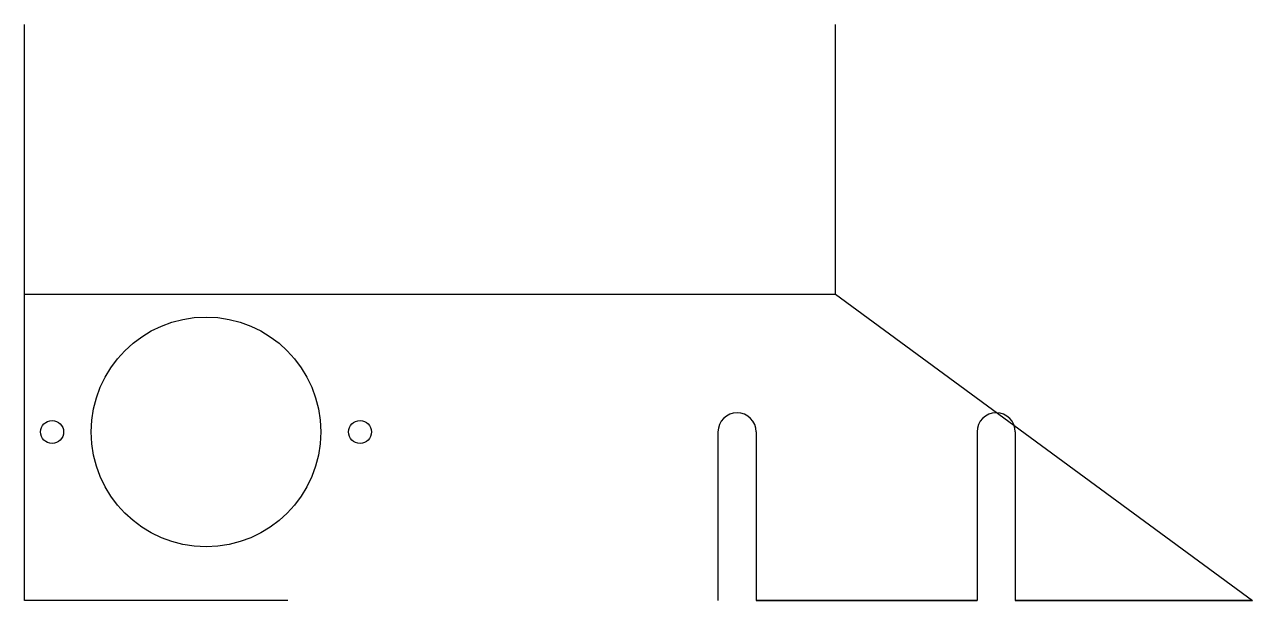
# Model space of a CAD drawing. Header units: inches. Extents: x 0 to 160, y 0 to 75.
import ezdxf

# ---------------------------------------------------------------- set-up
doc = ezdxf.new("R2010")
doc.units = ezdxf.units.IN
doc.header["$MEASUREMENT"] = 0

msp = doc.modelspace()

# ---------------------------------------------------------------- linework, layer by layer
for p, q in [((0, 40), (0, 75.19)), ((106, 40), (106, 75.19)), ((90.64, 22), (90.64, 0)), ((95.64, 22), (95.64, 0)), ((124.5, 22), (124.5, 0)), ((129.5, 22), (129.5, 0)), ((95.64, 0), (124.5, 0)), ((129.5, 0), (160.5, 0))]:
    msp.add_line(p, q)
for points in [[(34.4, 0), (0, 0), (0, 40), (106, 40), (160.5, 0), (129.5, 0)], [(124.5, 0), (95.64, 0)]]:
    msp.add_lwpolyline(points)
for centre, radius in [((23.72, 22), 15), ((3.6, 22), 1.5), ((43.85, 22), 1.5)]:
    msp.add_circle(centre, radius)
for centre in [(93.14, 22), (127, 22)]:
    msp.add_arc(centre, 2.5, 0, 180)

doc.saveas('drawing.dxf')
